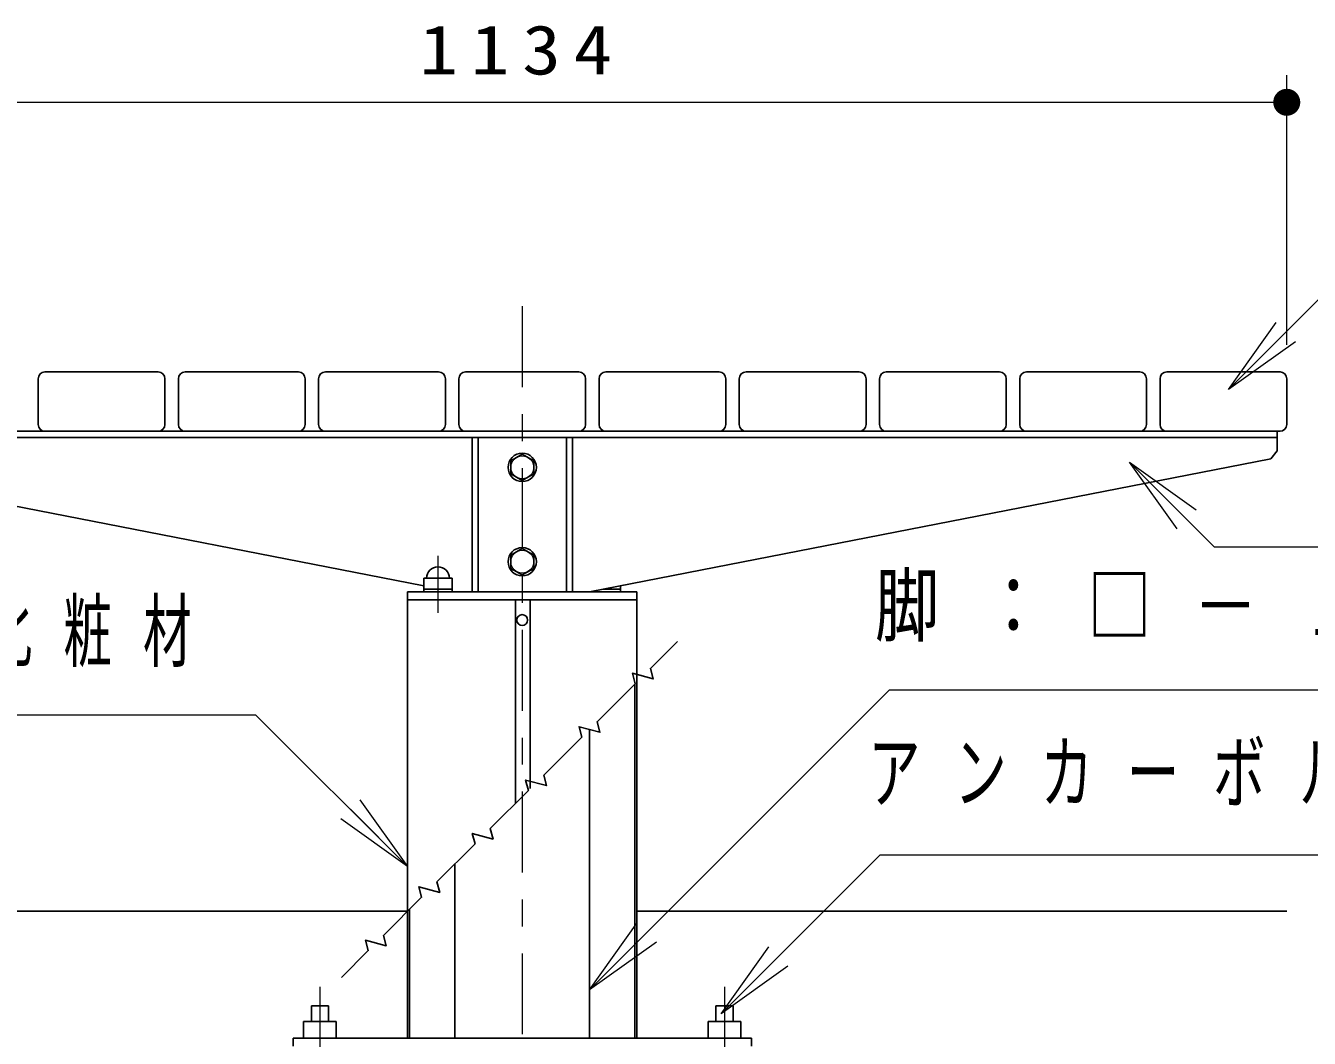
# Model space of a CAD drawing. Units: millimetres on the paper, scale 1:20. Extents: x -365 to 10, y -38 to 257.
# Drawn here: x -120.98 to -73.38, y 101.83 to 139.38 of the extents above; entities that cross this region are included whole.
import ezdxf

# ---------------------------------------------------------------- set-up
doc = ezdxf.new("R2010")
doc.units = ezdxf.units.MM
doc.linetypes.add('USER2', pattern=[6, 3, -1, 1, -1])
doc.layers.add('LY_1', color=7, linetype='Continuous', lineweight=25)
doc.styles.add('ＭＳ ゴシック', font='')
doc.styles.get('ＭＳ ゴシック').set_extended_font_data('MS Gothic')

# ---------------------------------------------------------------- blocks, each defined once
blk = doc.blocks.new('filled_dot')
at = {"color": 0, "linetype": 'Continuous', "lineweight": -2, "const_width": 1.25}
blk.add_lwpolyline([(-0.625, 0, 1), (0.625, 0, 1)], format="xyb", close=True, dxfattribs=at)

msp = doc.modelspace()

# ---------------------------------------------------------------- linework, layer by layer
at = {"layer": 'LY_1', "lineweight": 13}
for p, q in [((-74.216, 127.539), (-74.216, 137.539)), ((-130.916, 136.539), (-74.216, 136.539)), ((-76.371, 125.893), (-74.604, 128.368)), ((-76.371, 125.893), (-74.25, 128.014)), ((-73.897, 127.661), (-76.371, 125.893)), ((-80.05, 123.195), (-77.929, 121.074)), ((-80.05, 123.195), (-77.575, 121.427)), ((-78.282, 120.72), (-80.05, 123.195)), ((-108.587, 110.674), (-106.816, 108.201)), ((-106.816, 108.201), (-109.293, 109.966)), ((-106.816, 108.201), (-108.94, 110.32)), ((-100.066, 103.63), (-98.298, 106.105)), ((-100.066, 103.63), (-97.944, 105.751)), ((-97.591, 105.397), (-100.066, 103.63)), ((-95.187, 102.741), (-93.419, 105.216)), ((-95.187, 102.741), (-93.065, 104.862)), ((-92.712, 104.509), (-95.187, 102.741))]:
    msp.add_line(p, q, dxfattribs=at)
at = {"layer": 'LY_1', "linetype": 'USER2', "lineweight": 13}
msp.add_line((-102.566, 128.977), (-102.566, 80.164), dxfattribs=at)
at = {"layer": 'LY_1'}
for p, q in [((-120.516, 126.289), (-120.516, 124.589)), ((-120.266, 126.539), (-116.066, 126.539)), ((-115.816, 126.289), (-115.816, 124.589)), ((-115.316, 126.289), (-115.316, 124.589)), ((-115.066, 126.539), (-110.866, 126.539)), ((-110.616, 126.289), (-110.616, 124.589)), ((-110.116, 126.289), (-110.116, 124.589)), ((-109.866, 126.539), (-105.666, 126.539)), ((-105.416, 126.289), (-105.416, 124.589)), ((-104.916, 126.289), (-104.916, 124.589)), ((-100.466, 126.539), (-104.666, 126.539)), ((-100.216, 126.289), (-100.216, 124.589)), ((-99.716, 126.289), (-99.716, 124.589)), ((-95.266, 126.539), (-99.466, 126.539)), ((-95.016, 126.289), (-95.016, 124.589)), ((-94.516, 126.289), (-94.516, 124.589)), ((-90.066, 126.539), (-94.266, 126.539)), ((-89.816, 126.289), (-89.816, 124.589)), ((-89.316, 126.289), (-89.316, 124.589)), ((-84.866, 126.539), (-89.066, 126.539)), ((-84.616, 126.289), (-84.616, 124.589)), ((-84.116, 126.289), (-84.116, 124.589)), ((-79.666, 126.539), (-83.866, 126.539)), ((-79.416, 126.289), (-79.416, 124.589)), ((-78.916, 126.289), (-78.916, 124.589)), ((-74.466, 126.539), (-78.666, 126.539)), ((-74.216, 126.289), (-74.216, 124.589)), ((-120.266, 124.339), (-116.066, 124.339)), ((-115.066, 124.339), (-110.866, 124.339)), ((-109.866, 124.339), (-105.666, 124.339)), ((-100.466, 124.339), (-104.666, 124.339)), ((-95.266, 124.339), (-99.466, 124.339)), ((-90.066, 124.339), (-94.266, 124.339)), ((-84.866, 124.339), (-89.066, 124.339)), ((-79.666, 124.339), (-83.866, 124.339)), ((-74.466, 124.339), (-78.666, 124.339)), ((-104.428, 124.114), (-104.428, 118.389)), ((-104.203, 124.114), (-104.203, 118.389)), ((-100.928, 124.114), (-100.928, 118.389)), ((-100.703, 124.114), (-100.703, 118.389)), ((-102.991, 123.247), (-102.566, 123.492)), ((-102.566, 123.492), (-102.141, 123.247)), ((-102.991, 123.247), (-102.991, 122.756)), ((-102.141, 123.247), (-102.141, 122.756)), ((-102.991, 122.756), (-102.566, 122.51)), ((-102.566, 122.51), (-102.141, 122.756)), ((-102.991, 119.747), (-102.566, 119.992)), ((-102.566, 119.992), (-102.141, 119.747)), ((-102.991, 119.747), (-102.991, 119.256)), ((-102.141, 119.747), (-102.141, 119.256)), ((-102.991, 119.256), (-102.566, 119.01)), ((-102.566, 119.01), (-102.141, 119.256)), ((-98.391, 114.964), (-98.391, 101.839)), ((-100.066, 113.289), (-100.066, 101.839)), ((-105.066, 108.289), (-105.066, 101.839)), ((-130.916, 106.539), (-106.816, 106.539)), ((-106.741, 106.614), (-106.741, 101.839)), ((-98.316, 106.539), (-74.216, 106.539)), ((-94.066, 101.839), (-111.066, 101.839)), ((-111.066, 101.839), (-111.066, 101.539)), ((-94.066, 101.839), (-94.066, 101.539))]:
    msp.add_line(p, q, dxfattribs=at)
at = {"layer": 'LY_1', "color": 3}
for p, q in [((-130.566, 124.339), (-74.566, 124.339)), ((-74.566, 124.339), (-74.566, 123.614)), ((-130.566, 124.114), (-74.566, 124.114)), ((-106.216, 118.613), (-130.32, 123.316)), ((-100.066, 118.389), (-74.811, 123.316)), ((-74.566, 123.614), (-74.811, 123.316)), ((-106.216, 118.889), (-105.166, 118.889)), ((-106.216, 118.889), (-106.216, 118.389)), ((-105.166, 118.889), (-105.166, 118.389)), ((-98.916, 118.612), (-98.916, 118.389)), ((-106.816, 118.389), (-106.816, 101.839)), ((-106.816, 118.389), (-98.316, 118.389)), ((-106.816, 118.089), (-98.316, 118.089)), ((-106.216, 118.489), (-105.166, 118.489)), ((-102.816, 118.089), (-102.816, 110.539)), ((-102.266, 118.089), (-102.266, 111.089)), ((-98.916, 118.489), (-99.552, 118.489)), ((-98.316, 118.389), (-98.316, 101.839))]:
    msp.add_line(p, q, dxfattribs=at)
at = {"layer": 'LY_1', "color": 3, "linetype": 'USER2', "lineweight": 13}
msp.add_line((-105.691, 119.726), (-105.691, 117.61), dxfattribs=at)
at = {"layer": 'LY_1', "color": 211, "linetype": 'USER2', "lineweight": 13}
for p, q in [((-110.066, 103.74), (-110.066, 95.021)), ((-95.066, 103.74), (-95.066, 95.021))]:
    msp.add_line(p, q, dxfattribs=at)
at = {"layer": 'LY_1', "color": 211}
for p, q in [((-110.383, 103.027), (-109.748, 103.027)), ((-110.383, 103.027), (-110.383, 102.454)), ((-109.748, 103.027), (-109.748, 102.454)), ((-95.383, 103.027), (-95.383, 102.454)), ((-94.748, 103.027), (-95.383, 103.027)), ((-94.748, 103.027), (-94.748, 102.454)), ((-110.671, 102.454), (-109.461, 102.454)), ((-110.671, 102.454), (-110.671, 101.839)), ((-109.461, 102.454), (-109.461, 101.86)), ((-95.671, 102.454), (-95.671, 101.86)), ((-94.461, 102.454), (-95.671, 102.454)), ((-94.461, 102.454), (-94.461, 101.839))]:
    msp.add_line(p, q, dxfattribs=at)
at = {"layer": 'LY_1', "lineweight": 13}
for points in [[(-76.371, 125.893), (-69.706, 132.558), (-33.182, 132.558)], [(-80.05, 123.195), (-76.912, 120.056), (-21.84, 120.056)], [(-100.066, 103.63), (-88.942, 114.753), (-16.942, 114.753)], [(-106.816, 108.201), (-112.441, 113.812), (-136.87, 113.812)], [(-95.187, 102.741), (-89.295, 108.633), (-35.295, 108.633)]]:
    msp.add_lwpolyline(points, dxfattribs=at)
at = {"layer": 'LY_1'}
msp.add_lwpolyline([(-109.273, 104.082), (-108.275, 105.079), (-108.379, 105.466), (-107.606, 105.259), (-107.709, 105.645), (-106.295, 107.059), (-106.399, 107.446), (-105.626, 107.239), (-105.729, 107.625), (-104.315, 109.039), (-104.419, 109.426), (-103.646, 109.219), (-103.75, 109.605), (-102.335, 111.019), (-102.439, 111.406), (-101.666, 111.198), (-101.77, 111.585), (-100.355, 112.999), (-100.459, 113.385), (-99.686, 113.178), (-99.79, 113.565), (-98.376, 114.979), (-98.479, 115.365), (-97.706, 115.158), (-97.81, 115.545), (-96.812, 116.542)], dxfattribs=at)
for centre in [(-102.566, 123.001), (-102.566, 119.501)]:
    msp.add_circle(centre, 0.525, dxfattribs=at)
at = {"layer": 'LY_1', "lineweight": 13}
for centre in [(-102.566, 123.001), (-102.566, 119.501)]:
    msp.add_circle(centre, 0.425, dxfattribs=at)
at = {"layer": 'LY_1', "color": 3}
msp.add_circle((-102.566, 117.339), 0.2, dxfattribs=at)
at = {"layer": 'LY_1'}
for centre, start, end in [((-120.266, 126.289), 90, 180), ((-116.066, 126.289), 0, 90), ((-115.066, 126.289), 90, 180), ((-110.866, 126.289), 0, 90), ((-109.866, 126.289), 90, 180), ((-105.666, 126.289), 0, 90), ((-104.666, 126.289), 90, 180), ((-100.466, 126.289), 360, 90), ((-99.466, 126.289), 90, 180), ((-95.266, 126.289), 360, 90), ((-94.266, 126.289), 90, 180), ((-90.066, 126.289), 360, 90), ((-89.066, 126.289), 90, 180), ((-84.866, 126.289), 360, 90), ((-83.866, 126.289), 90, 180), ((-79.666, 126.289), 360, 90), ((-78.666, 126.289), 90, 180), ((-74.466, 126.289), 360, 90), ((-120.266, 124.589), 180, 270), ((-116.066, 124.589), 270, 0), ((-115.066, 124.589), 180, 270), ((-110.866, 124.589), 270, 0), ((-109.866, 124.589), 180, 270), ((-105.666, 124.589), 270, 0), ((-104.666, 124.589), 180, 270), ((-100.466, 124.589), 270, 0), ((-99.466, 124.589), 180, 270), ((-95.266, 124.589), 270, 0), ((-94.266, 124.589), 180, 270), ((-90.066, 124.589), 270, 0), ((-89.066, 124.589), 180, 270), ((-84.866, 124.589), 270, 0), ((-83.866, 124.589), 180, 270), ((-79.666, 124.589), 270, 0), ((-78.666, 124.589), 180, 270), ((-74.466, 124.589), 270, 0)]:
    msp.add_arc(centre, 0.25, start, end, dxfattribs=at)
at = {"layer": 'LY_1', "color": 3}
msp.add_arc((-105.691, 118.889), 0.425, 360, 180, dxfattribs=at)

# ---------------------------------------------------------------- block references
at = {"layer": 'LY_1', "lineweight": 13, "xscale": 0.4, "yscale": 0.4, "rotation": 180}
msp.add_blockref('filled_dot', (-74.216, 136.539), dxfattribs=at)

# ---------------------------------------------------------------- texts
at = {"layer": 'LY_1', "style": 'ＭＳ ゴシック'}
for s, insert, char_height, attachment_point in [('\\T1.33;\\W1.15;1134', (-102.566, 137.539), 1.833, 8), ('\\T1.64;\\W0.8;脚：□－１００Ｘ１００Ｘ３．２／ＰＬ－６Ｘ７５ｗ', (-89.489, 117.753), 2.199, 4), ('\\T1.64;\\W0.6;アルミ押出化粧材', (-137.287, 116.812), 2.199, 4), ('\\T1.64;\\W0.65;アンカーボルト\u3000２－Ｍ１２Ｘ１５０Ｌ', (-89.744, 111.633), 2.199, 4)]:
    msp.add_mtext(s, dxfattribs=dict(at, insert=insert, char_height=char_height, attachment_point=attachment_point))

doc.saveas('drawing.dxf')
